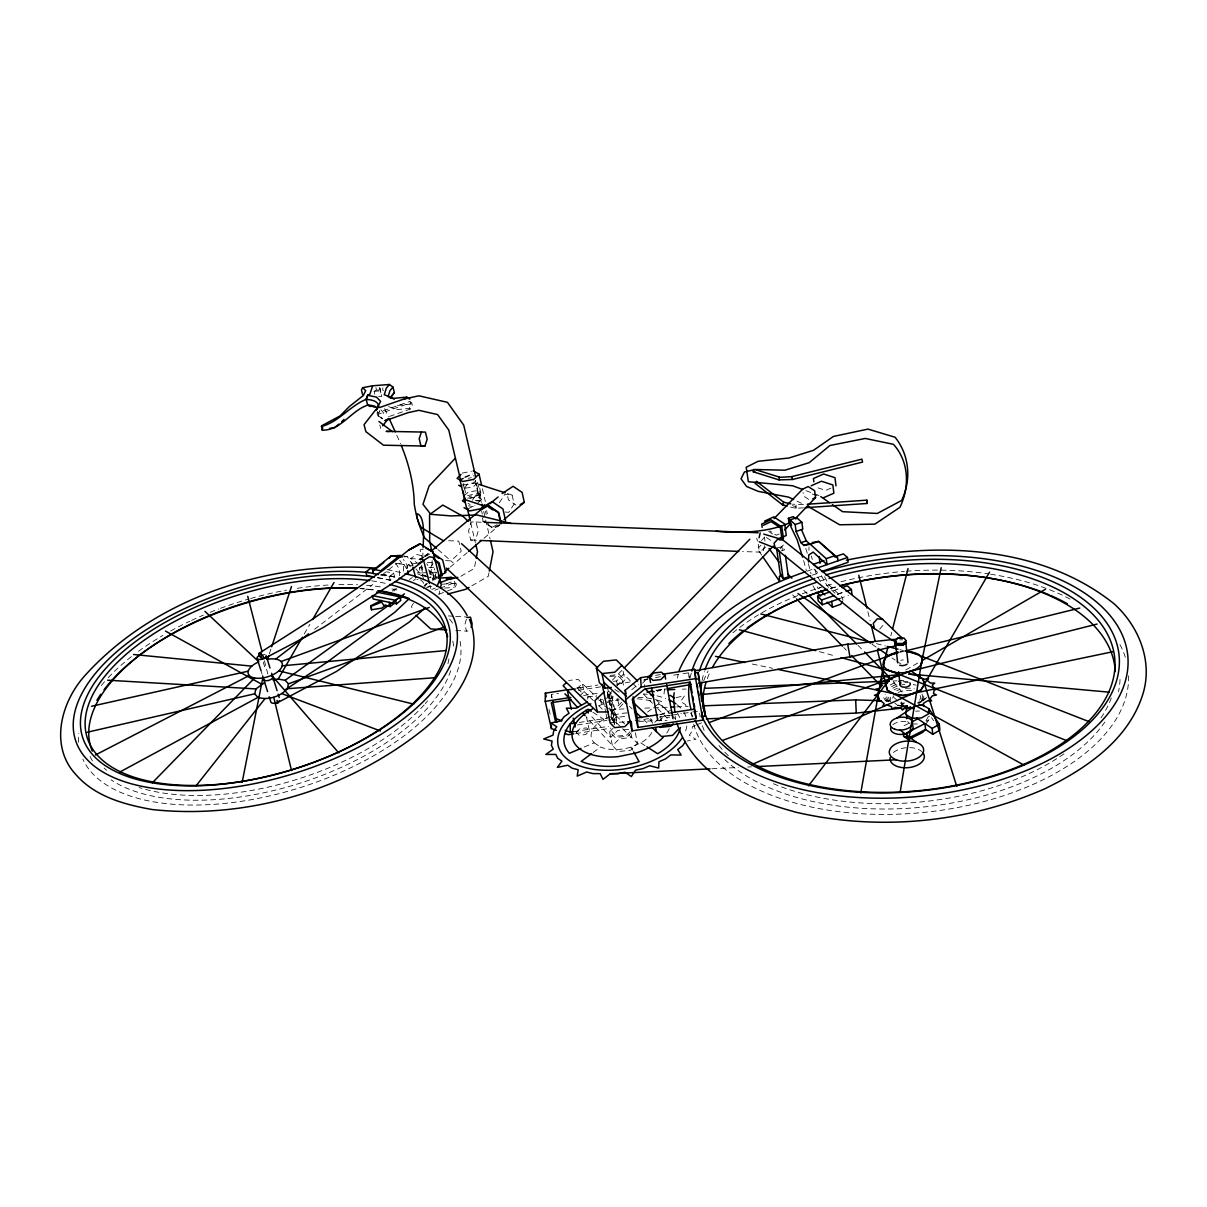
<?xml version="1.0" encoding="UTF-8"?>
<svg xmlns="http://www.w3.org/2000/svg" width="1207" height="1207" viewBox="0 0 1207 1207"><rect width="100%" height="100%" fill="white"/><g stroke="black" fill="none" stroke-linecap="round" stroke-linejoin="round"><path stroke-width="0.75" stroke-dasharray="5 3.75" d="M403.41 571.243L403.44 565.827L399.758 560.335M406.97 568.497L406.985 564.876L403.379 559.475M611.466 718.587L610.833 709.46L624.019 708.947M551.358 697.752L551.403 694.463L558.615 693.346M761.662 555.099L758.509 550.483L758.554 547.48L760.938 545.323M422.752 558.026L423.069 549.11M808.886 550.286L809.082 546.922M925.784 724.23L929.013 719.794L929.284 716.234M664.046 693.934L664.559 688.262L655.688 692.049M587.673 699.155L588.005 696.318L592.924 697.51M475.588 561.693L474.321 568.452L459.55 577.021M488.986 572.782L488.307 576.297L470.67 586.481M435.893 573.581L434.445 580.311L433.177 575.271L434.641 568.572M677.399 678.078L678.198 674.411M432.755 580.763L433.735 576.282L436.466 572.193L429.843 572.525M764.484 545.79L763.035 552.218L742.561 551.569M438.986 594.161L439.74 590.977M890.826 635.863L891.762 632.227M424.819 586.919L425.588 584.022M901.041 702.519L900.739 703.621L904.33 702.821M466.385 619.266L464.876 624.487L466.505 631.125L470.142 630.778M269.342 653.892L271.092 648.566M375.89 387.628L376.539 390.163L382.74 389.695L382.921 387.734M388.624 406.563L396.183 409.656L409.354 408.434L410.953 404.104L410.259 401.282L376.976 412.93L377.716 415.751L382.649 418.814L381.593 417.818L383.464 412.628L379.345 408.298M440.102 588.216L455.748 582.227L456.367 584.761L454.3 588.322L453.5 587.462L455.009 583.298L454.375 580.778L443.965 584.761M926.056 720.715L928.59 716.023M418.014 563.005L408.404 564.514L407.242 566.596L407.755 568.588M389.529 416.4L410.154 409.158L412.326 405.341L411.632 402.504L378.304 414.182M304.224 634.007L309.807 624.351M413.413 603.364L411.542 606.352L412.809 611.225M499.351 502.776L504.752 494.432L512.145 495.081L514.122 504.013L508.766 512.326L505.069 512.024M472.42 500.256L477.731 492.124L475.679 483.328L470.142 482.815M464.74 488.096L468.301 482.649M433.041 563.548L431.216 566.264L429.556 573.687L438.443 578.228M611.527 691.4L609.55 694.236L606.05 694.945M761.587 540.525L764.65 537.009M780.039 548.717L783.735 544.538M879.631 629.149L883.735 624.547M611.376 710.802L619.357 707.604L623.234 703.53M642.652 683.147L646.545 679.073M477.881 502.972L481.518 499.155L476.991 479.586M475.754 480.839L473.31 483.358L465.495 484.912L463.458 483.781M612.341 680.175L622.812 669.432M658.237 718.799L654.677 722.435L650.633 718.678M635.335 732.724L637.432 743.24L630.552 750.271L617.999 751.539L586.376 717.109M659.097 721.032L662.16 717.893L669.779 717.109M630.039 731.744L626.659 735.154L616.43 736.195L611.904 731.548M631.186 732.74L627.731 736.24L615.117 737.522L609.565 731.789L613.05 728.319M393.904 591.053L396.545 588.428M612.417 720.76L615.811 717.38L625.995 716.324M586.436 716.777L589.454 730.899L585.727 734.58L579.134 735.259L576.312 732.257L575.543 728.726M425.226 585.697L427.414 583.569M576.312 732.257L580.054 728.59L586.602 727.912L589.454 730.899M616.717 685.787L622.465 680.19L617.848 675.724L609.263 676.644M621.318 683.373L624.849 679.933L623.008 670.594M613.397 681.336L616.611 680.989L623.702 674.11L631.517 682.03M579.722 695.926L584.113 691.732L582.393 683.615L578.259 679.435L568.663 680.461M611.617 711.919L622.163 701.855M576.886 688.85L582.393 683.615L598.763 699.23M765.63 547.012L762.055 550.226L758.509 550.483M464.273 495.639L468.482 491.958L476.071 490.781L479.511 493.256L475.317 496.952L467.682 498.144M450.302 567.018L467.154 552.64M484.007 538.262L499.457 525.09M420.292 560.229L428.047 553.757M425.98 575.528L422.45 574.849L421.379 575.724L425.256 576.478M413.458 580.658L415.57 578.938M631.744 689.74L638.578 684.158M392.275 591.053L395.202 588.684M377.64 577.715L390.283 580.22L394.583 576.765L393.648 573.219L386.421 571.801M380.296 574.894L389.348 576.659L393.648 573.219M904.088 703.47L901.78 705.31L901.599 703.575L903.892 701.75M381.819 575.181L396.59 563.397L404.058 564.559L406.895 569.191M314.574 629.269L372.872 584.49M424.155 585.546L426.871 583.479M593.105 752.519L600.528 746.997A31.488 17.607 -11.5 0 0 631.05 747.088L640.796 742.924A31.488 17.607 -11.5 0 0 651.901 732.257M647.51 712.085L653.153 707.89M654.556 706.834L661.617 701.599A59.203 33.132 -11.5 0 0 657 700.06M426.524 572.691L420.564 572.978L419.297 567.999L423.461 565.178M409.399 579.451L412.281 577.534M918.874 703.44L922.012 701.342M374.804 394.116L374.095 391.355L378.591 388.714M905.823 669.93L918.814 662.432M926.252 721.394L929.013 719.794M428.274 553.47L419.206 559.475L427.55 554.858M425.302 556.457L429.843 553.953M497.073 524.668L492.969 526.916L489.951 524.849M499.336 524.728L493.241 528.062L483.117 521.152L482.015 516.385M499.789 525.136L493.361 528.636L482.725 521.364M436.647 577.202L433.6 578.847L430.627 576.765M436.693 578.515L433.901 580.009L429.586 577.006M904.058 725.709L910.184 722.646M466.898 509.309L474.894 505.552M479.707 488.05L481.321 495.006L479.013 496.077L476.961 494.945L469.251 496.469M464.801 477.7L472.872 473.974M779.194 533.932L776.388 535.229L769.81 530.899M830.869 488.141L825.739 490.389L816.098 487.236M584.263 747.012L594.176 742.803A31.488 17.607 -11.5 0 1 603.862 719.297L610.229 716.626M660.093 714.846L670.428 710.47M695.383 725.437L692.305 726.72L692.094 731.004L689.348 735.304L695.956 739.272L687.251 740.992M696.922 724.788L701.523 722.842M438.805 594.266L445.685 591.626M447.42 590.962L454.3 588.322M425.875 588.096L431.065 586.104M431.804 589.408L435.274 588.081M434.882 590.223L438.352 588.88M464.906 476.81L469.478 475.151L474.623 476.026M839.71 598.566L848.461 595.458M807.151 571.183L813.971 568.784M833.328 590.706L840.313 588.247M837.417 594.176L844.387 591.717M837.371 594.463L844.387 591.988M821.047 587.417L817.984 588.488L816.354 585.244M422.978 549.004L420.096 549.879L422.42 559.037M781.035 550.905L784.595 549.849L781.895 546.62L776.554 548.204M899.668 652.368L903.304 651.463M676.146 697.586L684.52 695.836L680.627 701.599L685.093 704.254L687.341 707.875M462.311 473.084L471.409 471.288M468.225 478.289L471.318 477.67M467.607 495.549L478.44 493.422L481.321 495.006M469.704 498.416L477.414 496.892L481.518 499.155M476.403 500.905L480.009 500.196L482.891 501.795M616.641 684.339L631.457 681.759M644.417 679.511L648.129 678.862M655.537 677.58L661.089 676.614M608.283 698.778L615.661 697.51M656.261 690.51L665.479 688.91M465.329 488.186L472.993 486.979L477.203 483.313L473.763 480.854M655.507 675.362L661.089 674.502M577.987 688.126L597.933 685.048M647.767 679.134L644.055 679.707L644.553 687.205M673.747 675.12L681.17 673.974M683.026 673.687L688.593 672.827L689.559 678.274M578.44 690.283L601.871 686.677M583.554 695.473L598.159 693.225M587.598 697.088L596.665 695.7M579.3 722.45L606.518 718.286M614.197 724.441L613.971 718.859L616.521 718.467L611.436 693.527M577.384 724.939L606.91 720.413M608.75 720.141L614.288 719.281L608.449 690.766M659.641 714.484L668.95 713.065M635.138 720.745L651.81 718.195M659.218 717.064L670.338 715.374M672.193 715.087L681.457 713.669M683.313 713.382L690.721 712.251M692.562 711.964L698.129 711.119M573.913 731.623L608.63 726.327M575.603 733.554L610.908 728.168M610.123 675.422L619.176 674.457L624.849 679.933M576.795 687.869L579.979 687.522L593.391 700.633M669.749 715.434L660.606 716.385L661.632 721.816M628.56 729.33L617.652 730.446L610.727 737.402L589.589 714.318M397.359 405.386L410.953 404.104L412.326 405.341M374.095 391.355L383.675 390.615M378.636 396.65L381.759 396.424L379.707 387.326M442.064 584.218L455.009 583.298L456.367 584.761M444.553 588.081L453.5 587.462M803.485 504.496L792.531 504.209M803.409 507.815L795.926 508.328L790.525 507.106M404.073 556.849L407.257 556.653L413.563 566.128M427.308 562.537L432.302 562.281M419.297 567.999L422.269 567.848M428.877 567.531L434.324 567.26M711.889 768.768L738.231 767.486M747.631 767.033L751.388 766.837M655.959 690.223L665.374 689.846M682.317 689.197L686.089 689.046M893.18 680.989L896.937 680.839M898.823 680.763L904.481 680.552M644.734 708.132L669.221 707.181M676.75 706.88L688.05 706.442M610.697 722.495L625.709 721.922M638.835 721.409L666.973 720.338M915.706 711.179L919.417 711.044M912.703 724.094L917.395 723.944M427.821 586.677L431.518 586.587M470.715 540.057L475.543 540.057L478.213 531.065L476.101 522.028L471.273 521.937L468.557 530.989L470.715 540.057L476.343 540.298M899.849 639.846L902.715 639.831M885.063 700.829L890.585 700.995M476.101 522.028L485.501 522.39M445.594 560.636L451.026 560.863L461.21 551.297L458.766 541.158L446.047 540.57M417.2 572.812L420.564 572.978M363.292 588.744L360.968 588.624A186.768 91.988 -17.2 0 1 376.026 590.419M448.295 615.932L453.862 616.249M455.703 616.355L466.822 617.003M455.763 630.476L466.505 631.125M424.049 559.58L410.682 558.479L412.477 565.404M387.13 569.598L403.319 573.099M475.362 500.392L480.492 501.297L475.89 481.442M468.376 505.748L473.521 506.684M402.308 555.733L407.257 556.653M409.309 565.314L412.145 565.857M404.058 564.559L395.564 562.93L399.351 569.101L399.547 578.123M421.515 555.507L416.581 554.556L410.682 558.479L416.732 562.673M423.325 575.739L425.935 576.237M427.037 576.886L430.944 577.64L430.069 574.185M416.883 579.39L417.954 579.601M381.94 574.276L394.583 576.765M752.248 664.046L772.48 668.271M876.403 643.618L885.44 645.941M899.894 649.653L903.5 650.573M819.281 651.629L835.621 656.11M792.426 505.612L795.715 506.668M512.145 495.081L506.925 493.407L508.494 500.015L515.962 505.084M812.236 494.01L818.708 496.122M805.959 490.691L812.628 493.15M814.303 493.754L819.297 495.609M417.863 573.974L422.435 575.92M426.659 576.75L420.564 574.14L415.887 568.799M796.982 501.146L803.636 504.33M433.177 575.271L436.225 576.825M381.593 417.818L377.716 415.751A25.739 10.048 -13.9 0 0 379.617 410.561M461.889 484.626L463.926 485.742M468.075 503.364L470.111 504.511M614.936 689.499L619.312 692.26M592.893 712.266L603.862 719.297M640.796 742.924L645.398 745.866M808.675 499.366L803.53 496.017L803.077 492.607M768.678 531.427L772.631 534.022M766.46 537.553L772.646 541.641M594.176 742.803L600.528 746.997M872.012 644.236L876.644 647.405M892.079 657.966L895.156 660.078M896.71 661.134L901.342 664.303M488.443 523.823L483.901 520.715L482.74 515.736M608.63 691.324L611.511 693.316M428.153 569.689L435.591 574.849M428.772 571.077L435.938 576.056M608.524 708.796L601.373 703.817L600.317 698.702M426.825 563.835L427.882 565.525M437.99 549.577L453.063 562.764M893.98 697.54L898.038 701.192M409.354 408.434L410.154 409.158M814.001 569.101L818.014 572.797L817.592 569.598M835.078 593.225L827.278 585.968L819.749 572.978M629.42 706.306L632.121 708.826M644.282 720.172L646.967 722.691M907.558 721.56L909.791 723.657M671.575 715.253L676.735 720.172M600.12 700.543L602.851 703.138M609.656 709.641L624.668 723.959M598.687 705.718L602.655 709.535M610.606 717.169L621.198 727.353M622.525 728.621L637.432 743.24M655.914 699.487L670.277 713.941M632.83 683.358L636.738 687.326M643.271 693.934L652.399 703.183M657.604 708.464L668.044 719.04M803.771 590.283L807.739 594.312M857.981 645.323L863.261 650.679M578.304 689.137L581.155 692.049M792.637 594.855L795.247 597.556M843.768 647.54L846.394 650.241M408.404 564.514L410.455 566.852M893.24 681.714L902.655 692.848M901.599 703.575L903.771 706.397M931.517 717.592L933.614 720.73M690.51 712.945L692.818 716.611M820.217 581.276L816.475 574.804L815.087 569.689M812.93 585.772L815.721 590.63M609.279 707.815L613.412 715.283A31.488 17.607 -11.5 0 1 629.254 712.854M631.05 747.088L632.845 750.332M824.592 576.659L828.681 584.731L842.516 597.571L842.893 600.467M384.641 408.615L388.428 416.928M396.771 435.244L398.295 438.563A104.511 55.235 64.9 0 1 400.513 443.633M756.683 538.216L757.604 541.128M260.968 670.639L262.085 674.17M263.217 662.07L265.118 668.165M805.808 548.491L807.408 553.621M803.621 560.591L806.412 570.836M811.391 556.035L812.311 559.445M389.348 576.659L390.283 580.22M808.434 563.775L811.044 573.853M264.408 660.757L268.105 675.075M377.58 411.346L379.028 417.018M379.828 424.985L380.733 428.455M429.888 585.063L430.763 588.548M379.647 388.081L381.759 396.424M421.53 565.087L423.189 571.59M421.047 566.641L422.405 572.012M422.45 574.849L423.732 579.828M867.863 611.753L870.126 620.866M470.67 522.706L475.362 542.547M464.74 489.227L465.555 492.712M463.262 484.082L464.967 491.309M485.395 511.149L486.165 514.499M479.511 493.256L481.623 502.399M483.735 511.527L490.087 538.925M475.377 480.446L479.466 498.023M481.578 510.742L482.347 514.076M482.393 488.714L485.35 501.569M486.572 510.546L487.341 513.865M549.019 709.414L550.241 714.816M551.403 694.463L552.172 697.963M603.198 700.105L605.733 712.341M606.095 714.091L607.181 719.327M609.565 731.789L612.447 745.76L619.357 738.79L631.789 737.522L630.778 732.513M607.408 686.798L613.971 718.859M613.835 722.661L607.604 692.305L610.184 691.898L616.747 724.049L616.521 718.467M607.272 691.807L613.518 722.239M616.611 680.989L617.773 686.828M617.622 699.049L619.357 707.604M622.465 680.19L623.868 687.266M758.222 544.236L759.429 552.293M764.499 537.764L764.966 540.977M781.895 546.62L782.392 550.226M380.024 388.609L380.356 390.872M688.593 672.827L689.363 680.295M675.196 716.023L675.528 719.734M607.302 692.199L607.755 698.597M902.248 706.849L901.599 701.342L901.463 705.944M614.288 719.281L614.484 724.275M432.151 560.636A64.876 32.604 62.7 0 1 429.903 575.075M892.833 724.713A11.255 6.412 -5.3 0 1 908.479 722.359M893.406 752.519A17.185 10.018 -5.1 0 1 921.801 751.569M669.236 728.696A50.151 27.972 -11.5 0 1 666.732 733.102M598.928 705.748A50.151 27.972 -11.5 0 1 619.297 699.849M637.221 698.823A50.151 27.972 -11.5 0 1 651.689 701.252M658.313 703.862A50.151 27.972 -11.5 0 1 670.036 715.736M926.72 697.405A23.008 12.749 -5.4 0 1 918.874 702.972M898.264 705.054A14.016 7.8 -5.4 0 0 907.483 705.959A23.008 12.749 -5.4 0 1 899.532 705.914M886.858 701.493A23.008 12.749 -5.4 0 1 883.102 694.689M890.238 684.972A23.008 12.749 -5.4 0 1 901.342 680.989M925.15 698.084A21.168 11.738 -5.4 0 1 917.954 703.198M897.57 705.341A17.698 9.837 -5.4 0 0 907.498 705.989A21.168 11.738 -5.4 0 1 900.166 705.899M888.518 701.84A21.168 11.738 -5.4 0 1 885.184 694.206M891.611 686.632A21.168 11.738 -5.4 0 1 897.661 683.992M904.707 682.558A21.168 11.738 -5.4 0 1 908.343 682.347M923.913 696.047A17.698 9.837 -5.4 0 1 918.618 702.504M890.585 701.689A17.698 9.837 -5.4 0 1 890.555 692.833M894.176 689.861A17.698 9.837 -5.4 0 1 897.435 688.277M920.096 695.413A14.016 7.8 -5.4 0 1 919.131 700.814M897.012 704.556A14.016 7.8 -5.4 0 1 894.9 703.289M892.682 698.234A14.016 7.8 -5.4 0 1 894.055 695.549M898.144 692.516A14.016 7.8 -5.4 0 1 913.397 690.947M921.997 693.995A16.083 8.947 -5.4 0 1 917.607 702.942M901.931 706.125A16.083 8.947 -5.4 0 1 898.476 705.522M890.857 700.316A16.083 8.947 -5.4 0 1 890.525 697.224M896.801 690.676A16.083 8.947 -5.4 0 1 900 689.423M905.356 688.337A16.083 8.947 -5.4 0 1 914.287 688.88M923.793 698.793A19.553 10.848 -5.4 0 1 919.809 702.142M907.513 705.989A19.553 10.848 -5.4 0 1 897.555 705.522M888.835 701.237A19.553 10.848 -5.4 0 1 886.889 695.217M892.818 688.201A19.553 10.848 -5.4 0 1 898.4 685.757M901.584 684.942A19.553 10.848 -5.4 0 1 904.918 684.444M913.186 684.58A19.553 10.848 -5.4 0 1 916.249 685.214M686.813 725.98A65.57 36.693 -11.5 0 1 685.606 731.004M599.094 700.513A65.57 36.693 -11.5 0 1 602.534 699.351M604.285 698.793A65.57 36.693 -11.5 0 1 613.201 696.469M643.829 693.995A65.57 36.693 -11.5 0 1 647.239 694.281M656.985 695.866A65.57 36.693 -11.5 0 1 665.766 698.506M677.142 704.767A65.57 36.693 -11.5 0 1 681.789 709.248M683.765 711.994A65.57 36.693 -11.5 0 1 686.33 717.924M607.679 701.327A59.203 33.132 -11.5 0 1 618.406 698.853M638.05 697.329A59.203 33.132 -11.5 0 1 655.371 699.607M677.353 713.081A59.203 33.132 -11.5 0 1 680.114 719.191M649.758 719.236A31.488 17.607 -11.5 0 1 652.504 723.249M420.368 579.858A24.412 11.512 -14.5 0 1 423.355 588.714M899.773 651.765A19.659 10.622 -5.7 0 1 903.198 651.403M690.102 677.942A220.413 120.021 -5.5 0 1 691.37 672.812M812.371 575.12A220.413 120.021 -5.5 0 1 819.387 572.857M816.641 577.791A212.191 115.51 -5.6 0 1 823.823 575.498M1128.56 675.799A219.312 120.926 -5.4 0 1 927.429 812.039A219.312 120.926 -5.4 0 1 693.572 723.883M692.139 717.033A219.312 120.926 -5.4 0 1 691.52 711.843M732.936 632.785A219.312 120.926 -5.4 0 1 800.663 594.432M802.338 593.799A219.312 120.926 -5.4 0 1 821.273 587.251M826.569 585.651A219.312 120.926 -5.4 0 1 833.72 583.615M840.977 581.729A219.312 120.926 -5.4 0 1 904.405 571.379M906.231 571.228A219.312 120.926 -5.4 0 1 988.669 573.898M990.494 574.185A219.312 120.926 -5.4 0 1 1070.7 599.426M1119.93 644.598A219.312 120.926 -5.4 0 1 1125.603 658.087M1120.021 679.481A211.134 116.37 -5.4 0 1 1118.482 691.837M1104.918 721.982A211.134 116.37 -5.4 0 1 922.057 807.166A211.134 116.37 -5.4 0 1 724.879 759.656M704.149 730.446A211.134 116.37 -5.4 0 1 701.373 722.299M700.151 716.913A211.134 116.37 -5.4 0 1 699.592 713.292M703.681 680.854A211.134 116.37 -5.4 0 1 708.071 671.077M830.914 588.367A211.134 116.37 -5.4 0 1 837.854 586.436M1111.3 697.918A206.91 113.82 -5.5 0 1 1100.437 718.693M1063.94 753.877A206.91 113.82 -5.5 0 1 771.967 783.117M728.319 755.673A206.91 113.82 -5.5 0 1 717.456 743.633M707.302 678.636A206.91 113.82 -5.5 0 1 710.772 670.654M830.356 588.443A206.91 113.82 -5.5 0 1 837.13 586.527M702.127 680.401A207.634 113.217 -5.5 0 1 704.36 671.59M820.307 581.05A207.634 113.217 -5.5 0 1 827.368 578.832M452.791 641.173A190.585 94.055 -17.3 0 1 453.832 648.4M450.709 670.76A190.585 94.055 -17.3 0 1 301.207 782.8A190.585 94.055 -17.3 0 1 110.999 779.797M92.411 760.878A190.585 94.055 -17.3 0 1 90.012 756.336M359.852 588.503A190.585 94.055 -17.3 0 1 375.83 590.148M448.929 658.871A186.768 91.988 -17.2 0 1 447.827 664.106M427.565 700.95A186.768 91.988 -17.2 0 1 425.271 703.621M424.079 704.963A186.768 91.988 -17.2 0 1 139.212 787.552M106.608 770.292A186.768 91.988 -17.2 0 1 104.104 767.999M377.444 577.67A191.445 93.256 -17.2 0 1 391.702 580.658M371.665 580.839A187.357 91.43 -17.2 0 1 387.99 583.977M381.427 574.306A198.838 96.892 -17.2 0 1 397.405 577.685M460.123 641.324A197.948 97.722 -17.3 0 1 299.336 787.884A197.948 97.722 -17.3 0 1 82.876 759.143M78.636 742.29A197.948 97.722 -17.3 0 1 78.757 733.358M101.313 685.516A197.948 97.722 -17.3 0 1 107.046 678.938M108.268 677.625A197.948 97.722 -17.3 0 1 132.529 655.793M138.488 651.312A197.948 97.722 -17.3 0 1 162.9 635.395M170.594 631.02A197.948 97.722 -17.3 0 1 189.891 621.167M191.536 620.398A197.948 97.722 -17.3 0 1 203.289 615.163M210.139 612.326A197.948 97.722 -17.3 0 1 218.769 608.962M220.504 608.313A197.948 97.722 -17.3 0 1 248.823 599.019M250.603 598.506A197.948 97.722 -17.3 0 1 286.481 590.148M297.209 588.352A197.948 97.722 -17.3 0 1 328.078 585.033M338.911 584.58A197.948 97.722 -17.3 0 1 357.604 584.746M366.596 585.304A197.948 97.722 -17.3 0 1 381.412 587.009M391.943 588.895A197.948 97.722 -17.3 0 1 399.155 590.57M449.577 619.04A197.948 97.722 -17.3 0 1 454.466 626.116M263.398 654.42A4.722 2.263 -17 0 1 265.253 654.737M903.062 681.849A5.175 2.852 -5.5 0 1 908.177 681.819M900.724 660.335A5.205 2.821 -5.6 0 1 903.379 659.927M796.032 504.994L795.926 508.328L796.032 504.994"/><path stroke-width="1.5" d="M556.849 722.284L552.957 701.463M556.412 730.401L551.373 728.56L551.403 725.226M551.373 728.56L545.232 701.373L545.368 693.165L565.298 690.087M808.494 562.024L808.735 555.039L813.171 552.097L826.991 564.635L826.222 558.675L810.274 544.266L803.922 545.398L800.965 542.697L796.092 531.457L795.157 524.562L788.352 518.301L793.286 516.626L795.926 518.98M423.144 547.329L423.476 538.428A99.019 20.459 -73.4 0 0 416.656 513.76A86.346 7.725 61.9 0 0 424.291 537.583L436.617 548.37M819.266 556.563L819.991 563.413M322.722 427.746L322.269 430.16C341.174 430.567 350.769 410.697 367.682 405.145L377.595 407.936M906.608 718.738L906.94 715.193M674.2 692.743L673.536 697.48L674.864 712.311M779.013 479.888L779.39 477.353L791.626 476.644L861.919 459.158L862.583 462.07L792.561 479.481L779.013 479.888L753.274 471.801L753.847 469.387M900.256 791.566L922.103 659.022M860.757 792.939L884.565 659.429M476.222 558.328L477.504 551.569L475.784 544.357M489.318 571.032L493.044 551.72L490.51 540.766M807.211 504.239L866.898 500.166L866.958 503.485L805.265 507.694M866.958 503.485L866.898 500.166M242.154 782.317L262.809 677.912M921.077 664.604L941.204 567.728M759.082 537.779L760.184 532.936M264.62 682.589L255.944 688.925L254.677 693.814L257.951 697.405C268.316 700.452 280.19 696.711 287.341 688.714L288.473 683.826L444.463 626.976M440.48 587.794L441.234 584.61L433.087 552.067L420.066 543.844L408.554 550.181L383.645 569.87L313.292 618.708L258.705 653.53L259.626 656.442L262.251 659.037L260.425 653.213L258.705 653.53M883.388 664.966L888.035 646.786M892.682 628.591L908.041 568.557M471.137 627.308L472.133 623.838L470.519 617.215L466.898 617.516M375.649 409.837L364.046 424.683L365.872 431.638L383.464 445.187L424.924 446.062L427.172 439.212L425.437 432.121L386.18 431.352L389.333 431.502M267.592 659.218L268.754 655.673M271.681 646.801L291.506 586.466M421.454 431.865L419.191 438.745L420.941 445.851L424.924 446.062M390.163 398.084L394.372 392.637L392.969 387.07L389.393 384.49L372.676 385.787L369.93 394.101L367.728 395.353M367.622 395.323L366.204 399.442A25.785 10.003 -13.9 0 1 376.252 410.093L380.597 401.358L376.478 397.073L367.622 395.323L366.174 399.321L367.682 405.145M385.968 604.994L381.819 608.132L371.53 609.761L370.956 605.703L381.427 600.392M371.53 609.761L370.956 605.703M437.055 586.451L439.846 579.058M322.269 430.16L321.635 425.815L340.027 415.947L349.623 406.306L363.337 395.489L365.691 390.661L362.613 387.703L361.436 390.057L362.583 394.493M678.998 670.745C701.614 619.251 754.405 589.227 805.446 571.771M842.199 601.72L840.811 604.239L832.453 607.196L827.187 602.218M272.963 679.888L278.168 679.073L302.353 637.236M312.598 619.523L334.007 582.513M989.544 572.163L920.971 689.951C911.149 696.394 896.831 697.993 887.341 690.148L885.893 684.731L889.574 679.33L899.321 673.687M685.501 741.339L682.724 745.7L677.715 749.547L681.095 755.054L670.73 754.933L665.676 758.826L658.992 761.708L658.63 768.074L649.698 765.736L642.984 768.633L635.501 770.157L631.382 776.569L625.09 772.269L617.607 773.793L610.289 773.732L602.987 779.36L600.166 773.657L592.893 773.596L586.708 771.982L577.202 776.131L578.168 769.749L572.058 768.165L567.788 765.223L557.362 767.396L561.904 761.164L557.694 758.283L555.823 754.42L545.82 754.435L553.244 749.109L551.403 745.307L552.082 741.038L543.693 738.986L553.017 735.138L553.681 730.914L556.744 726.735L550.905 722.948L560.983 720.956L564.001 716.837L569.025 713.216L566.324 708.192L575.98 708.222L587.341 701.976M790.781 503.832L783.811 502.263L782.438 504.36L786.919 506.306M373.265 573.506L372.676 571.318L374.019 569.508L391.113 555.989L400.664 555.416M808.554 785.787L889.574 679.33L897.389 675.347M382.785 425.754L387.93 419.01L385.003 420.534M196.198 785.666L264.937 698.702M389.393 558.102L391.113 555.989L402.489 556.94M391.385 396.258L394.372 392.637M392.969 387.07L389.982 390.676L388.141 396.605L394.387 399.11M389.393 384.49L386.331 388.156L384.264 394.719L393.361 398.385L406.563 397.133L409.565 398.461M783.811 502.263L756.653 481.472L754.963 483.253L783.313 505.492M484.505 504.737L480.673 508.781L469.764 510.938L464.046 507.679M647.842 677.715L773.234 546.152M779.269 539.801L781.698 537.266L780.326 527.655L771.167 521.635L763.428 525.256M784.58 529.948L791.023 523.204M796.182 517.803L815.525 497.586L814.634 490.736L808.162 486.542L802.625 489.197L774.019 518.618M678.409 729.269L672.54 735.38L661.496 736.511L652.368 727.73M465.012 498.219L462.432 500.89L465.298 502.504M673.189 723.823L670.836 726.267L659.761 727.399M624.125 668.09L749.819 539.227M152.338 782.8L254.586 677.987M473.219 470.926L479.013 474.034L473.838 479.33L462.824 481.502L457.091 478.364L460.999 474.411M455.401 458.132L429.119 485.953L422.993 504.3L430.748 514.303L451.011 515.917L476.991 514.997L511.104 523.461M341.611 421.801L343.995 419.387M630.582 720.911L624.939 726.584L614.68 727.625L610.154 723.008L602.157 684.233M664.982 675.452L660.817 679.601L653.062 680.431L649.502 677.097L653.681 672.963L661.391 672.148L664.982 675.452L665.645 679.058M621.952 665.329L614.831 672.193L601.976 673.566L596.379 668.075L603.53 661.285L616.264 659.897L637.628 681.095M604.285 691.702L594.976 700.588L597.359 711.979L608.056 711.934M408.147 599.653L394.93 612.145L326.237 662.809L285.29 689.74M566.445 682.543L563.126 685.667L580.884 704.813M425.498 607.498L409.082 622.193L336.331 671.53L276.192 703.44M850.407 656.699L698.687 683.177M444.689 571.801L448.898 568.21M468.557 551.448L481.201 540.661M782.106 574.276L779.315 576.674L779.526 581.336L762.718 556.653M338.85 424.14L334.731 427.655L329.541 428.41M503.998 519.613L524.291 502.323L522.118 492.396L513.081 486.285L502.187 493.557M430.884 551.388L480.537 510.033L488.111 505.763L498.325 512.703L500.86 523.898M489.906 503.802L498.099 496.967M380.582 600.528L383.66 605.22L390.238 606.593L394.433 603.138M400.045 598.551L402.836 596.258M399.894 596.846L395.64 600.332L372.239 595.534L373.189 599.004L396.56 603.832L400.815 600.347L399.894 596.846L376.524 592.094M702.006 712.145L702.896 720.081L631.955 730.884L625.709 699.638L625.241 690.208L640.615 677.67L651.78 675.935M625.709 699.638L641.204 687.024L695.624 678.636L694.598 669.327L662.945 674.215M397.722 557.227L380.643 570.805L370.157 568.633L365.827 572.043L366.792 575.573L374.019 576.991M372.676 571.318L383.826 562.507M906.366 642.531L902.851 645.247L897.103 645.262L894.9 642.546M275.709 659.128L308.6 633.856M591.611 753.621L581.201 761.361A59.203 33.132 -11.5 0 0 639.137 761.677L633.735 751.961M895.549 645.881L894.342 639.348L847.706 644.387L850 657.061L895.549 645.881L894.93 640.585M278.168 679.073L285.108 680.31L404.451 593.844M896.876 718.029L915.736 705.522M916.777 718.105L932.151 728.425L939.318 724.26L928.832 708.63L922.54 705.114L918.814 705.235M903.319 733.373L903.636 736.3L907.181 738.744L925.558 729.45L922.586 732.453L909.731 738.956L907.181 738.744L906.532 732.875L924.954 723.597L925.558 729.45L932.739 734.309L939.891 730.129L939.318 724.26M469.07 587.402L465.872 589.257L447.586 594.1M922.057 660.546L1045.503 589.227M366.174 399.321C349.668 406.11 338.865 421.952 321.288 426.569M910.455 707.015L906.306 709.384L905.808 714.695L912.085 718.256L921.484 717.954L928.424 713.941L928.832 708.63L929.134 711.542M484.233 506.155L492.2 501.644L502.927 508.932L505.567 520.685M480.009 509.671L487.975 505.175L498.717 512.492L501.011 522.571M520.187 504.586L524.291 502.323M418.241 563.729L429.571 556.759L434.49 557.709M120.036 771.922L257.951 697.405M438.171 576.388L441.219 574.758L438.367 563.337L435.365 561.255M440.163 575.558L445.775 572.556L442.652 559.957L432.513 552.927M438.096 577.761L442.305 575.513L439.152 562.9L433.358 558.871M95.428 754.978L249.261 675.513M911.707 721.877L917.818 718.814M764.544 521.168L773.762 516.837L784.686 523.989L786.285 535.455L783.192 536.874M812.733 498.883L815.525 497.586M463.186 478.44L459.958 479.933L466.898 509.309M778.59 538.699L781.698 537.266M780.371 539.846L783.449 538.428L781.834 526.961L770.896 519.764L761.677 524.11L762.16 527.368M811.164 485.787L821.469 481.246L832.86 484.958L833.871 493.21L823.551 497.706M751.886 764.559L920.971 689.951L924.562 684.475L922.933 679.073L910.591 670.624M580.944 748.415L569.372 753.319A59.203 33.132 -11.5 0 1 588.186 709.263L591.324 711.27M370.655 606.548L380.326 602.625M439.71 582.8L451.81 578.183L450.996 577.323L438.443 578.228M709.354 722.495L898.008 652.414M722.797 740.313L915.087 669.523M281.065 661.527L429.27 607.423M829.828 591.943L817.607 596.243L818.225 600.95L822.208 604.752L839.71 598.566M385.305 420.685L408.132 412.643L418.874 410.305L437.598 414.574L448.778 430.084L460.229 478.53M842.064 587.628L847.299 585.787L851.388 589.514L851.961 594.221M817.607 596.243L821.59 600.03L833.856 595.7M846.137 591.37L851.388 589.514M409.746 399.064L407.363 397.842L379.752 407.483L378.696 406.503M826.222 558.675L834.716 555.718L837.567 557.845L837.945 560.817M823.959 560.606L813.367 564.303L817.38 567.984L847.495 557.483L848.083 562.296L821.545 571.56M834.55 556.925L843.376 553.862L847.495 557.483M800.965 542.697L806.306 540.857L809.278 543.542L803.922 545.398M810.274 544.266L818.663 541.385L837.567 557.845M795.157 524.562L801.855 522.269L802.791 529.164L796.092 531.457M783.102 578.5L779.254 551.433L776.554 548.204L780.431 575.211L783.102 578.5L788.412 576.916L785.35 555.265M905.733 672.42L1097.057 624.064M846.318 560.184C935.47 541.807 1039.619 544.402 1113.774 603.545C1139.001 626.101 1153.485 661.964 1142.516 695.217C1128.289 739.137 1088.095 767.335 1048.491 786.964L1045.805 788.352C967.697 822.993 878.289 831.487 795.066 812.009L792.335 811.164C745.307 798.4 692.577 773.099 676.931 723.068M890.57 654.601L897.842 652.806M905.114 651.026L1079.767 608.056M87.206 732.242L254.677 693.814M91.536 706.276L248.25 671.167M449.336 579.269L457.845 577.399M404.722 398.883L418.889 395.805L447.45 402.323L463.714 425.09L475.513 476.026M901.961 638.624L901.403 637.432L897.314 638.307L893.784 640.389L894.342 641.596M1112.673 651.765L903.047 695.549L778.002 669.417M362.613 387.703L372.676 385.787M812.22 542.531L818.663 541.385L834.716 555.718M694.417 670.82L848.129 644.07M647.027 692.094L652.565 691.143M667.32 688.593L691.309 684.46M698.114 672.495L698.823 678.772L695.82 679.224L695.141 672.948L698.114 672.495L704.586 709.595L705.31 715.992L702.353 716.43M545.232 701.373L570.775 697.435M571.258 699.607L551.297 702.685L555.627 721.997M575.679 723.008L570.232 723.838L570.262 732.181L573.913 731.623M695.187 710.667L696.032 718.587L637.854 727.474L637.296 717.909L657.785 714.77M670.82 712.779L695.021 709.082M573.747 733.841L568.18 734.701L564.816 733.464M901.931 708.071L856.412 713.081L706.367 718.829M575.271 689.031L567.215 689.876L568.98 697.993L577.685 707.558M596.379 668.075L599.381 682.634L604.979 688.186L611.376 687.507M663.126 725.362L669.251 724.728M702.067 694.493L899.788 674.592M282.212 665.826L446.062 650.543M287.341 688.714L435.229 677.7M446.349 578.772L453.757 578.244L450.996 577.323M610.289 773.732L710.003 768.859M757.045 766.566L896.258 759.776M667.26 689.785L674.788 689.484M704.918 688.307L889.408 681.14M671.107 707.106L674.864 706.955M703.123 705.854L855.672 699.894L881.397 700.709M627.58 721.846L631.336 721.695M903.968 708.117L909.61 708.177M487.387 522.45L758.147 532.74M480.099 540.449L738.805 551.418M107.619 680.205L255.944 688.925M446.816 629.918L430.718 628.922L415.917 615.329M909.127 674.004L1109.324 692.184M133.539 654.496L251.765 666.143M901.403 637.432L882.619 619.357L877.383 618.769L873.28 623.385L874.411 628.575L892.818 640.585M882.619 619.357L782.589 539.725L777.746 539.107L774.049 543.301L775.211 548.099L874.411 628.575M376.448 568.15C271.454 560.32 155.809 596.53 84.399 676.176C60.984 702.459 49.321 746.077 75.815 774.502C94.991 796.65 124.608 804.677 152.414 809.565C249.804 819.96 351.403 788.593 426.991 726.523C456.457 700.633 485.365 659.988 469.523 619.463M908.811 674.064L916.596 675.196L922.933 679.073L956.789 786.451M753.274 471.801L755.295 472.178M365.827 572.043L378.485 574.532M715.479 656.352L744.9 662.507M892.124 679.526L888.518 678.772L888.79 680.989L884.671 683.434L880.627 683.434L882.272 685.38L879.707 688.397L875.724 689.182L878.545 690.615L877.866 693.829L874.411 695.307L878.092 696.062L879.39 699.094L876.886 701.116L880.974 701.071L884.128 703.56L882.905 705.869L886.919 705.024L891.566 706.653L891.777 708.977L895.217 707.438L900.784 707.981L902.429 710.048L904.858 707.981L910.666 707.393L913.533 708.916L914.65 706.578L919.96 704.918L923.717 705.733L923.355 703.409L927.519 700.875L931.683 700.89L929.918 698.868L932.423 695.79L936.466 695.006L933.509 693.527L934.067 690.298L937.507 688.805L933.735 688.065L932.302 685.063L934.731 683.071L930.627 683.117L927.383 680.703L928.53 678.47L924.562 679.285L919.93 677.746L919.674 675.513M651.207 691.023L654.194 691.702M278.802 670.866L413.654 704.119M760.817 613.925L872.797 642.697M887.251 646.409L898.083 649.185M905.31 651.041L917.954 654.285M903.636 736.3L907.257 737.251M739.348 629.767L815.645 650.633M841.083 657.604L895.579 672.51M405.13 573.612C429.903 579.556 454.843 592.381 467.184 615.63M763.729 534.097L782.589 539.725M755.854 469.764L779.42 477.112M479.149 484.445L505.19 492.848M485.802 506.548L465.042 499.623L462.96 490.811M565.223 730.341L570.262 732.181M556.865 718.95L561.874 720.79M802.625 489.454L792.622 485.772L748.355 481.714L746.198 467.26L758.162 461.27L788.865 458.026L813.503 450.317L833.433 436.436L867.969 429.104L895.081 437.251C909.459 455.069 911.557 480.069 901.599 500.483L877.323 513.443L842.577 511.693L832.392 504.647M281.955 693.663L380.356 730.959M909.776 651.644L1088.789 721.545M759.203 541.762L775.211 548.099M887.386 669.764L1066.053 740.344M793.648 499.547L788.654 497.148L758.343 491.4L746.59 486.496L741.038 478.787L744.417 472.012L755.129 469.493L784.957 470.202L809.173 462.688L829.888 445.504L865.238 438.458L893.421 444.312C909.127 461.527 909.746 486.994 899.954 507.287L874.834 524.155L839.634 524.773L808.645 506.729M792.561 479.481L791.626 476.644L792.32 476.976M370.504 406.518L367.652 405.039A25.739 10.048 -13.9 0 1 375.965 406.714M425.86 548.129L433.087 552.067M1023.913 765.042L887.341 690.148L877.383 650.03M458.72 485.244L461.587 486.828M165.525 631.095L261.376 684.037M443.708 540.947L421.862 527.912A90.751 12.855 89.1 0 1 414.257 504.254A104.511 55.235 64.9 0 0 401.222 445.338M670.081 695.307L674.472 697.933M646.937 746.846L657.664 753.711A59.203 33.132 -11.5 0 0 680.326 727.565M488.382 506.925L492.954 510.033M797.948 593.572L870.473 643.18M878.183 648.461L888.986 655.854M820.76 496.605L829.481 502.64M434.354 555.19L438.85 558.313M900.135 730.099L916.535 742.396M378.938 421.515L392.486 431.638M801.855 522.269L796.65 517.622L789.966 519.9L790.917 526.78L797.269 540.072L802.61 557.181M406.563 397.133L407.363 397.842M788.352 518.301L789.016 523.069L791.641 525.437M461.542 543.693L597.601 667.712M626.297 696.122L601.976 673.566L604.979 688.186M633.056 702.383L647.933 716.173M603.787 682.347L626.735 703.787M634.822 711.345L641.581 717.652M204.949 611.361L258.841 661.783M820.73 591.068L824.849 594.945M468.256 521.318L462.869 516.249L442.788 505.069L429.556 514.62L429.707 541.234A64.876 32.604 62.7 0 1 431.442 550.377M816.641 592.26L820.594 595.986M446.484 568.12L597.359 711.979M260.425 653.213L263.066 655.808L263.986 658.72L323.476 627.429L397.948 579.933L423.702 560.712L429.451 583.328M645.458 688.971L653.304 696.861M787.915 574.17L791.867 578.198M809.067 595.654L856.653 643.98M864.589 652.021L889.71 677.534L885.048 676.493L880.416 680.416L880.476 685.365L851.629 655.642M796.56 598.898L842.456 646.183M564.906 693.769L568.98 697.993M285.108 680.31L288.473 683.826M585.863 710.244L588.352 712.96M582.649 713.005L585.123 715.736M271.696 675.301L338.76 752.881M756.653 481.472L757.755 482.77M769.01 548.536L779.013 562.115M389.182 418.603L395.262 431.91M801.448 529.617L806.306 540.857M855.672 699.894L856.216 712.447M257.076 658.298L260.968 670.639M262.628 675.92L267.562 691.581M269.206 696.771L270.851 701.976A4.662 2.323 -17.3 0 0 274.698 703.168A4.662 2.323 -17.3 0 0 279.466 700.633M266.144 655.657L269.991 667.984M271.635 673.28L277.067 690.66M278.153 694.131L279.224 697.586M277.022 700.377L277.912 703.213M389.076 602.293L390.238 606.593M395.64 600.332L396.56 603.832M412.915 567.139L415.6 577.534M247.752 596.349L262.085 651.81M858.796 575.286L866.958 608.102M871.032 624.517L875.105 640.917M273.748 697.329L291.536 770.594M467.26 508.268L470.247 520.896M482.046 504.224L482.891 507.875M479.013 474.034L481.548 485.048M545.368 693.165L546.183 696.771M569.01 698.732L571.318 709.324M573.234 718.135L575.166 726.961M625.241 690.208L625.98 693.859M633.132 696.786L637.296 717.909M637.854 727.474L632.272 699.17L644.674 689.076L689.559 682.166L696.032 718.587M655.733 727.881L656.427 731.517M649.502 677.097L650.528 682.498M651.569 687.899L657.724 720.277M666.641 684.46L672.993 718.708M690.193 681.895L692.124 692.773M692.773 696.394L693.422 700.015M694.055 703.636L694.704 707.272M694.598 669.327L695.232 672.903M697.088 684.082L697.737 687.794M698.385 691.49L699.034 695.202M695.624 678.636L702.896 720.081M698.823 678.772L705.31 715.992M821.59 600.03L822.208 604.752M831.698 601.388L832.453 607.196M813.85 481.804L813.427 478.53L823.672 474.004L834.988 477.685L835.998 485.893M895.443 642.607L897.661 662.824M898.642 671.786L900.015 684.354M907.981 662.718L905.823 642.471A5.25 2.791 -5.8 0 1 898.732 645.292A5.25 2.791 -5.8 0 1 896.424 641.189M932.151 728.425L932.739 734.309M640.615 677.67L641.204 687.024M631.517 722.902L631.955 730.884M407.845 570.745L407.921 574.351M789.016 523.069A104.511 46.002 9.5 0 1 716.038 531.246M912.13 724.713A11.255 6.412 -5.3 0 1 903.575 734.233A11.255 6.412 -5.3 0 1 890.706 727.942M922.827 752.64A17.185 10.018 -5.1 0 1 909.852 767.456A17.185 10.018 -5.1 0 1 890.178 757.528M663.201 737.371A50.151 27.972 -11.5 0 1 635.697 753.077L618.24 756.623A50.151 27.972 -11.5 0 1 573.928 742.26A50.151 27.972 -11.5 0 1 592.531 708.871M682.287 737.733A65.57 36.693 -11.5 0 1 579.541 765.811A65.57 36.693 -11.5 0 1 590.827 703.877M650.573 694.689A65.57 36.693 -11.5 0 1 653.832 695.232M668.95 699.849A65.57 36.693 -11.5 0 1 675.92 703.862M906.487 651.358A19.659 10.622 -5.7 0 1 919.266 666.686A19.659 10.622 -5.7 0 1 886.843 669.402A19.659 10.622 -5.7 0 1 898.083 652.067M822.933 571.786A220.413 120.021 -5.5 0 1 1114.891 621.816A220.413 120.021 -5.5 0 1 972.359 787.733A220.413 120.021 -5.5 0 1 695.157 720.519M690.872 708.781A220.413 120.021 -5.5 0 1 689.227 683.102M691.883 671.107A220.413 120.021 -5.5 0 1 810.636 575.709M825.633 574.954A212.191 115.51 -5.6 0 1 1107.392 623.913A212.191 115.51 -5.6 0 1 966.158 783.539A212.191 115.51 -5.6 0 1 701.493 715.268M699.366 671.213A212.191 115.51 -5.6 0 1 814.846 578.379M829.058 578.334A207.634 113.217 -5.5 0 1 1104.737 629.36A207.634 113.217 -5.5 0 1 957.091 784.988A207.634 113.217 -5.5 0 1 703.817 710.35M701.795 701.614A207.634 113.217 -5.5 0 1 701.825 682.166M704.948 669.84A207.634 113.217 -5.5 0 1 816.807 582.212M703.183 708.615A206.91 113.82 -5.5 0 1 706.155 681.985M712.417 667.501A206.91 113.82 -5.5 0 1 826.901 589.484M840.57 585.606A206.91 113.82 -5.5 0 1 1115.298 671.575M728.892 643.527A211.134 116.37 -5.4 0 1 744.176 630.205M747.224 627.896A211.134 116.37 -5.4 0 1 770.82 612.854M772.42 611.979A211.134 116.37 -5.4 0 1 827.504 589.378M839.604 585.983A211.134 116.37 -5.4 0 1 1049.17 594.84M1050.89 595.579A211.134 116.37 -5.4 0 1 1067.35 603.741M266.687 659.369A17.743 8.585 -17.1 0 1 280.763 668.738A17.743 8.585 -17.1 0 1 253.078 677.64A17.743 8.585 -17.1 0 1 258.011 662.16M389.816 584.444A187.357 91.43 -17.2 0 1 326.961 757.136A187.357 91.43 -17.2 0 1 86.738 710.697A187.357 91.43 -17.2 0 1 369.81 580.582M395.353 581.653A191.445 93.256 -17.2 0 1 323.506 758.554A191.445 93.256 -17.2 0 1 82.664 707.558A191.445 93.256 -17.2 0 1 373.989 577.127M92.305 751.101A186.768 91.988 -17.2 0 1 162.945 639.122A186.768 91.988 -17.2 0 1 357.347 588.367M377.851 590.721A186.768 91.988 -17.2 0 1 447.646 636.587M96.907 700.301A190.585 94.055 -17.3 0 1 100.784 694.266M104.028 689.77A190.585 94.055 -17.3 0 1 356.367 588.292M379.315 590.676A190.585 94.055 -17.3 0 1 409.248 598.491M399.155 578.153A198.838 96.892 -17.2 0 1 330.326 760.365A198.838 96.892 -17.2 0 1 74.442 713.775A198.838 96.892 -17.2 0 1 368.633 572.601M265.812 656.925A4.722 2.263 -17 0 1 258.796 659.475A4.722 2.263 -17 0 1 258.871 655.748M271.862 675.875A4.692 2.293 -17.1 0 1 269.946 679.933A4.692 2.293 -17.1 0 1 263.745 679.45M909.852 682.845A5.175 2.852 -5.5 0 1 908.011 686.511A5.175 2.852 -5.5 0 1 901.418 686.557A5.175 2.852 -5.5 0 1 900.98 682.921M907 664.152A5.205 2.821 -5.6 0 1 899.728 665.268M906.17 640.721L902.655 643.452L896.892 643.452L894.689 640.751L898.219 638.05L903.952 638.035L906.17 640.721M413.986 547.118L408.554 550.181L420.066 543.844L413.986 547.118M894.779 729.239A11.285 6.412 -5.4 0 0 912.567 723.597A11.285 6.412 -5.4 0 0 896.816 718.044A11.285 6.412 -5.4 0 0 894.779 729.239M896.439 759.837A17.23 9.988 -5.1 0 0 923.581 751.101A17.23 9.988 -5.1 0 0 899.426 742.396A17.23 9.988 -5.1 0 0 896.439 759.837"/></g></svg>
